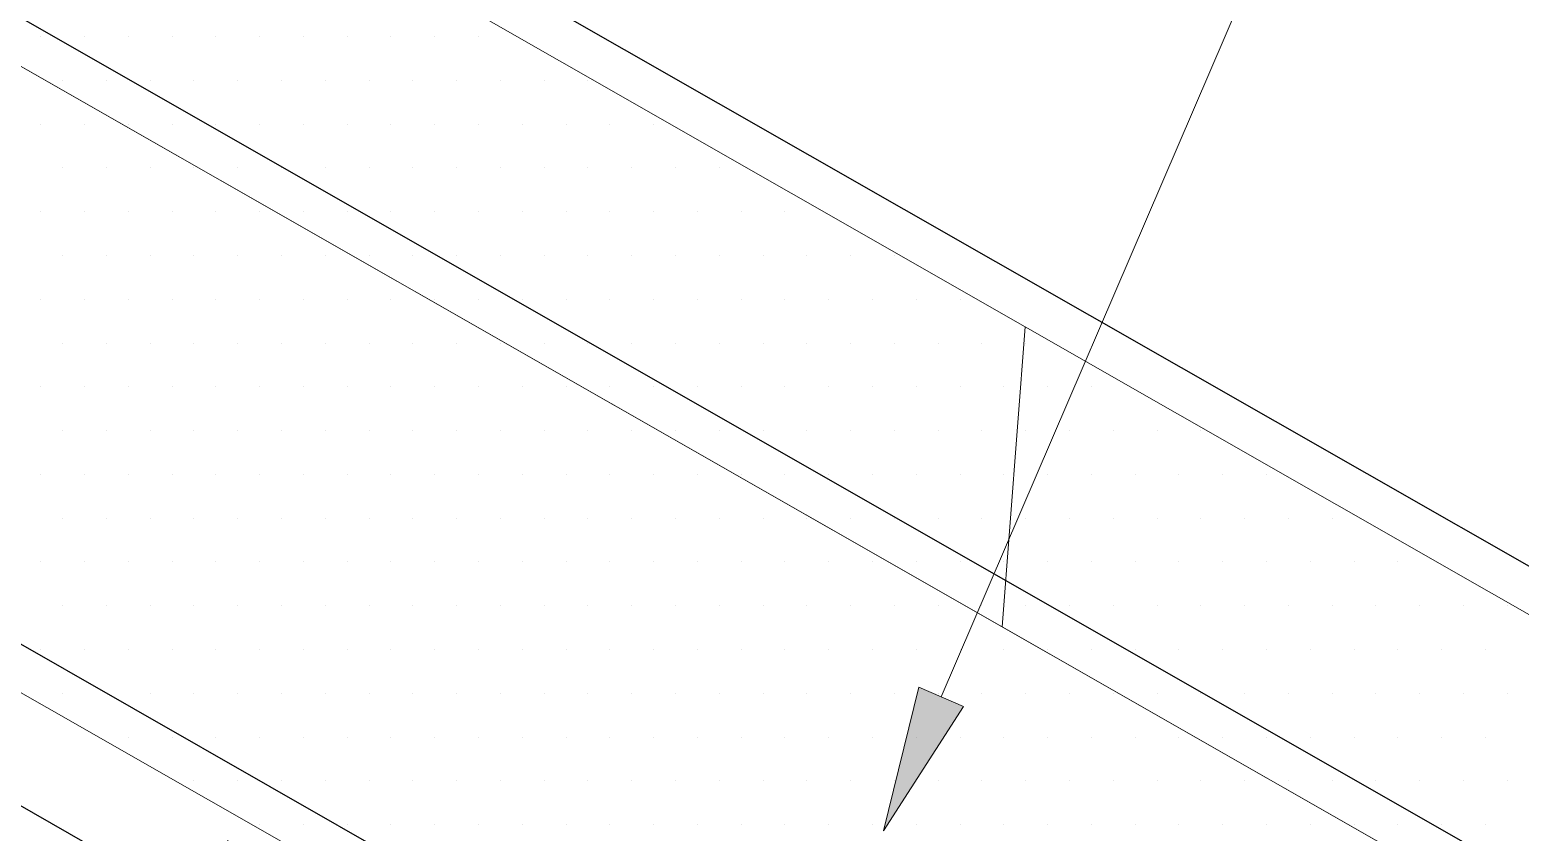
# Model space of a CAD drawing. Header units: inches. Extents: x -24 to 76, y -57 to 19.
# Drawn here: x -6.134 to -5.496, y 13.151 to 13.495 of the extents above; entities that cross this region are included whole.
import ezdxf

# ---------------------------------------------------------------- set-up
doc = ezdxf.new("R2010")
doc.units = ezdxf.units.IN
doc.header["$MEASUREMENT"] = 0
doc.linetypes.add('AI-Linetype-20', pattern=[0.375, 0.25, -0.125])
for name, color, linetype, lineweight in [('.ATI-HATCH', 7, 'Continuous', 0), ('G-ANNO-TTLB', 7, 'Continuous', 0), ('TYVEK', 7, 'Continuous', 0)]:
    doc.layers.add(name, color=color, linetype=linetype, lineweight=lineweight)

# ---------------------------------------------------------------- blocks, each defined once
blk = doc.blocks.new('Block_498')
at = {"layer": '.ATI-HATCH'}
for points, knots in [([(-6.60696, 13.88114), (-6.60696, 13.88114), (-6.7236, 13.81365), (-6.7236, 13.81365), (-6.7236, 13.81365), (-5.71777, 13.2393), (-5.71777, 13.2393), (-5.71777, 13.2393), (-5.70779, 13.36769), (-5.70779, 13.36769), (-5.70779, 13.36769), (-6.60696, 13.88114), (-6.60696, 13.88114)], [0, 0, 0, 0, 1, 1, 1, 2, 2, 2, 3, 3, 3, 4, 4, 4, 4]), ([(-6.7236, 13.81365), (-6.7236, 13.81365), (-6.84025, 13.74617), (-6.84025, 13.74617), (-6.84025, 13.74617), (-6.95689, 13.67868), (-6.95689, 13.67868), (-6.95689, 13.67868), (-5.09029, 12.61281), (-5.09029, 12.61281), (-5.09029, 12.61281), (-4.857, 12.74778), (-4.857, 12.74778), (-4.857, 12.74778), (-6.7236, 13.81365), (-6.7236, 13.81365)], [0, 0, 0, 0, 1, 1, 1, 2, 2, 2, 3, 3, 3, 4, 4, 4, 5, 5, 5, 5]), ([(-5.70779, 13.36769), (-5.70779, 13.36769), (-5.71777, 13.2393), (-5.71777, 13.2393), (-5.71777, 13.2393), (-5.11765, 12.89662), (-5.11765, 12.89662), (-5.11765, 12.89662), (-5.10766, 13.02501), (-5.10766, 13.02501), (-5.10766, 13.02501), (-5.70779, 13.36769), (-5.70779, 13.36769)], [0, 0, 0, 0, 1, 1, 1, 2, 2, 2, 3, 3, 3, 4, 4, 4, 4])]:
    blk.add_open_spline(points, degree=3, knots=knots, dxfattribs=at)
at = {"layer": '.ATI-HATCH', "color": 243, "lineweight": 0, "true_color": 0xcc667f}
for points in [[(-6.12948, 13.492), (-6.12948, 13.492), (-6.12948, 13.492), (-6.12948, 13.492)], [(-6.11073, 13.492), (-6.11073, 13.492), (-6.11073, 13.492), (-6.11073, 13.492)], [(-6.09198, 13.492), (-6.09198, 13.492), (-6.09198, 13.492), (-6.09198, 13.492)], [(-6.07323, 13.492), (-6.07323, 13.492), (-6.07323, 13.492), (-6.07323, 13.492)], [(-6.05448, 13.492), (-6.05448, 13.492), (-6.05448, 13.492), (-6.05448, 13.492)], [(-6.03573, 13.492), (-6.03573, 13.492), (-6.03573, 13.492), (-6.03573, 13.492)], [(-6.01698, 13.492), (-6.01698, 13.492), (-6.01698, 13.492), (-6.01698, 13.492)], [(-5.99823, 13.492), (-5.99823, 13.492), (-5.99823, 13.492), (-5.99823, 13.492)], [(-5.97948, 13.492), (-5.97948, 13.492), (-5.97948, 13.492), (-5.97948, 13.492)], [(-5.96073, 13.492), (-5.96073, 13.492), (-5.96073, 13.492), (-5.96073, 13.492)], [(-5.94198, 13.492), (-5.94198, 13.492), (-5.94198, 13.492), (-5.94198, 13.492)], [(-6.1201, 13.47325), (-6.1201, 13.47325), (-6.1201, 13.47325), (-6.1201, 13.47325)], [(-6.10135, 13.47325), (-6.10135, 13.47325), (-6.10135, 13.47325), (-6.10135, 13.47325)], [(-6.0826, 13.47325), (-6.0826, 13.47325), (-6.0826, 13.47325), (-6.0826, 13.47325)], [(-6.06385, 13.47325), (-6.06385, 13.47325), (-6.06385, 13.47325), (-6.06385, 13.47325)], [(-6.0451, 13.47325), (-6.0451, 13.47325), (-6.0451, 13.47325), (-6.0451, 13.47325)], [(-6.02635, 13.47325), (-6.02635, 13.47325), (-6.02635, 13.47325), (-6.02635, 13.47325)], [(-6.0076, 13.47325), (-6.0076, 13.47325), (-6.0076, 13.47325), (-6.0076, 13.47325)], [(-5.98885, 13.47325), (-5.98885, 13.47325), (-5.98885, 13.47325), (-5.98885, 13.47325)], [(-5.9701, 13.47325), (-5.9701, 13.47325), (-5.9701, 13.47325), (-5.9701, 13.47325)], [(-5.95135, 13.47325), (-5.95135, 13.47325), (-5.95135, 13.47325), (-5.95135, 13.47325)], [(-5.9326, 13.47325), (-5.9326, 13.47325), (-5.9326, 13.47325), (-5.9326, 13.47325)], [(-5.91385, 13.47325), (-5.91385, 13.47325), (-5.91385, 13.47325), (-5.91385, 13.47325)], [(-5.8951, 13.47325), (-5.8951, 13.47325), (-5.8951, 13.47325), (-5.8951, 13.47325)], [(-6.12948, 13.4545), (-6.12948, 13.4545), (-6.12948, 13.4545), (-6.12948, 13.4545)], [(-6.11073, 13.4545), (-6.11073, 13.4545), (-6.11073, 13.4545), (-6.11073, 13.4545)], [(-6.09198, 13.4545), (-6.09198, 13.4545), (-6.09198, 13.4545), (-6.09198, 13.4545)], [(-6.07323, 13.4545), (-6.07323, 13.4545), (-6.07323, 13.4545), (-6.07323, 13.4545)], [(-6.05448, 13.4545), (-6.05448, 13.4545), (-6.05448, 13.4545), (-6.05448, 13.4545)], [(-6.03573, 13.4545), (-6.03573, 13.4545), (-6.03573, 13.4545), (-6.03573, 13.4545)], [(-6.01698, 13.4545), (-6.01698, 13.4545), (-6.01698, 13.4545), (-6.01698, 13.4545)], [(-5.99823, 13.4545), (-5.99823, 13.4545), (-5.99823, 13.4545), (-5.99823, 13.4545)], [(-5.97948, 13.4545), (-5.97948, 13.4545), (-5.97948, 13.4545), (-5.97948, 13.4545)], [(-5.96073, 13.4545), (-5.96073, 13.4545), (-5.96073, 13.4545), (-5.96073, 13.4545)], [(-5.94198, 13.4545), (-5.94198, 13.4545), (-5.94198, 13.4545), (-5.94198, 13.4545)], [(-5.92323, 13.4545), (-5.92323, 13.4545), (-5.92323, 13.4545), (-5.92323, 13.4545)], [(-5.90448, 13.4545), (-5.90448, 13.4545), (-5.90448, 13.4545), (-5.90448, 13.4545)], [(-5.88573, 13.4545), (-5.88573, 13.4545), (-5.88573, 13.4545), (-5.88573, 13.4545)], [(-5.86698, 13.4545), (-5.86698, 13.4545), (-5.86698, 13.4545), (-5.86698, 13.4545)], [(-6.1201, 13.43575), (-6.1201, 13.43575), (-6.1201, 13.43575), (-6.1201, 13.43575)], [(-6.10135, 13.43575), (-6.10135, 13.43575), (-6.10135, 13.43575), (-6.10135, 13.43575)], [(-6.0826, 13.43575), (-6.0826, 13.43575), (-6.0826, 13.43575), (-6.0826, 13.43575)], [(-6.06385, 13.43575), (-6.06385, 13.43575), (-6.06385, 13.43575), (-6.06385, 13.43575)], [(-6.0451, 13.43575), (-6.0451, 13.43575), (-6.0451, 13.43575), (-6.0451, 13.43575)], [(-6.02635, 13.43575), (-6.02635, 13.43575), (-6.02635, 13.43575), (-6.02635, 13.43575)], [(-6.0076, 13.43575), (-6.0076, 13.43575), (-6.0076, 13.43575), (-6.0076, 13.43575)], [(-5.98885, 13.43575), (-5.98885, 13.43575), (-5.98885, 13.43575), (-5.98885, 13.43575)], [(-5.9701, 13.43575), (-5.9701, 13.43575), (-5.9701, 13.43575), (-5.9701, 13.43575)], [(-5.95135, 13.43575), (-5.95135, 13.43575), (-5.95135, 13.43575), (-5.95135, 13.43575)], [(-5.9326, 13.43575), (-5.9326, 13.43575), (-5.9326, 13.43575), (-5.9326, 13.43575)], [(-5.91385, 13.43575), (-5.91385, 13.43575), (-5.91385, 13.43575), (-5.91385, 13.43575)], [(-5.8951, 13.43575), (-5.8951, 13.43575), (-5.8951, 13.43575), (-5.8951, 13.43575)], [(-5.87635, 13.43575), (-5.87635, 13.43575), (-5.87635, 13.43575), (-5.87635, 13.43575)], [(-5.8576, 13.43575), (-5.8576, 13.43575), (-5.8576, 13.43575), (-5.8576, 13.43575)], [(-5.83885, 13.43575), (-5.83885, 13.43575), (-5.83885, 13.43575), (-5.83885, 13.43575)], [(-6.12948, 13.417), (-6.12948, 13.417), (-6.12948, 13.417), (-6.12948, 13.417)], [(-6.11073, 13.417), (-6.11073, 13.417), (-6.11073, 13.417), (-6.11073, 13.417)], [(-6.09198, 13.417), (-6.09198, 13.417), (-6.09198, 13.417), (-6.09198, 13.417)], [(-6.07323, 13.417), (-6.07323, 13.417), (-6.07323, 13.417), (-6.07323, 13.417)], [(-6.05448, 13.417), (-6.05448, 13.417), (-6.05448, 13.417), (-6.05448, 13.417)], [(-6.03573, 13.417), (-6.03573, 13.417), (-6.03573, 13.417), (-6.03573, 13.417)], [(-6.01698, 13.417), (-6.01698, 13.417), (-6.01698, 13.417), (-6.01698, 13.417)], [(-5.99823, 13.417), (-5.99823, 13.417), (-5.99823, 13.417), (-5.99823, 13.417)], [(-5.97948, 13.417), (-5.97948, 13.417), (-5.97948, 13.417), (-5.97948, 13.417)], [(-5.96073, 13.417), (-5.96073, 13.417), (-5.96073, 13.417), (-5.96073, 13.417)], [(-5.94198, 13.417), (-5.94198, 13.417), (-5.94198, 13.417), (-5.94198, 13.417)], [(-5.92323, 13.417), (-5.92323, 13.417), (-5.92323, 13.417), (-5.92323, 13.417)], [(-5.90448, 13.417), (-5.90448, 13.417), (-5.90448, 13.417), (-5.90448, 13.417)], [(-5.88573, 13.417), (-5.88573, 13.417), (-5.88573, 13.417), (-5.88573, 13.417)], [(-5.86698, 13.417), (-5.86698, 13.417), (-5.86698, 13.417), (-5.86698, 13.417)], [(-5.84823, 13.417), (-5.84823, 13.417), (-5.84823, 13.417), (-5.84823, 13.417)], [(-5.82948, 13.417), (-5.82948, 13.417), (-5.82948, 13.417), (-5.82948, 13.417)], [(-5.81073, 13.417), (-5.81073, 13.417), (-5.81073, 13.417), (-5.81073, 13.417)], [(-6.1201, 13.39825), (-6.1201, 13.39825), (-6.1201, 13.39825), (-6.1201, 13.39825)], [(-6.10135, 13.39825), (-6.10135, 13.39825), (-6.10135, 13.39825), (-6.10135, 13.39825)], [(-6.0826, 13.39825), (-6.0826, 13.39825), (-6.0826, 13.39825), (-6.0826, 13.39825)], [(-6.06385, 13.39825), (-6.06385, 13.39825), (-6.06385, 13.39825), (-6.06385, 13.39825)], [(-6.0451, 13.39825), (-6.0451, 13.39825), (-6.0451, 13.39825), (-6.0451, 13.39825)], [(-6.02635, 13.39825), (-6.02635, 13.39825), (-6.02635, 13.39825), (-6.02635, 13.39825)], [(-6.0076, 13.39825), (-6.0076, 13.39825), (-6.0076, 13.39825), (-6.0076, 13.39825)], [(-5.98885, 13.39825), (-5.98885, 13.39825), (-5.98885, 13.39825), (-5.98885, 13.39825)], [(-5.9701, 13.39825), (-5.9701, 13.39825), (-5.9701, 13.39825), (-5.9701, 13.39825)], [(-5.95135, 13.39825), (-5.95135, 13.39825), (-5.95135, 13.39825), (-5.95135, 13.39825)], [(-5.9326, 13.39825), (-5.9326, 13.39825), (-5.9326, 13.39825), (-5.9326, 13.39825)], [(-5.91385, 13.39825), (-5.91385, 13.39825), (-5.91385, 13.39825), (-5.91385, 13.39825)], [(-5.8951, 13.39825), (-5.8951, 13.39825), (-5.8951, 13.39825), (-5.8951, 13.39825)], [(-5.87635, 13.39825), (-5.87635, 13.39825), (-5.87635, 13.39825), (-5.87635, 13.39825)], [(-5.8576, 13.39825), (-5.8576, 13.39825), (-5.8576, 13.39825), (-5.8576, 13.39825)], [(-5.83885, 13.39825), (-5.83885, 13.39825), (-5.83885, 13.39825), (-5.83885, 13.39825)], [(-5.8201, 13.39825), (-5.8201, 13.39825), (-5.8201, 13.39825), (-5.8201, 13.39825)], [(-5.80135, 13.39825), (-5.80135, 13.39825), (-5.80135, 13.39825), (-5.80135, 13.39825)], [(-5.7826, 13.39825), (-5.7826, 13.39825), (-5.7826, 13.39825), (-5.7826, 13.39825)], [(-5.76385, 13.39825), (-5.76385, 13.39825), (-5.76385, 13.39825), (-5.76385, 13.39825)], [(-6.12948, 13.3795), (-6.12948, 13.3795), (-6.12948, 13.3795), (-6.12948, 13.3795)], [(-6.11073, 13.3795), (-6.11073, 13.3795), (-6.11073, 13.3795), (-6.11073, 13.3795)], [(-6.09198, 13.3795), (-6.09198, 13.3795), (-6.09198, 13.3795), (-6.09198, 13.3795)], [(-6.07323, 13.3795), (-6.07323, 13.3795), (-6.07323, 13.3795), (-6.07323, 13.3795)], [(-6.05448, 13.3795), (-6.05448, 13.3795), (-6.05448, 13.3795), (-6.05448, 13.3795)], [(-6.03573, 13.3795), (-6.03573, 13.3795), (-6.03573, 13.3795), (-6.03573, 13.3795)], [(-6.01698, 13.3795), (-6.01698, 13.3795), (-6.01698, 13.3795), (-6.01698, 13.3795)], [(-5.99823, 13.3795), (-5.99823, 13.3795), (-5.99823, 13.3795), (-5.99823, 13.3795)], [(-5.97948, 13.3795), (-5.97948, 13.3795), (-5.97948, 13.3795), (-5.97948, 13.3795)], [(-5.96073, 13.3795), (-5.96073, 13.3795), (-5.96073, 13.3795), (-5.96073, 13.3795)], [(-5.94198, 13.3795), (-5.94198, 13.3795), (-5.94198, 13.3795), (-5.94198, 13.3795)], [(-5.92323, 13.3795), (-5.92323, 13.3795), (-5.92323, 13.3795), (-5.92323, 13.3795)], [(-5.90448, 13.3795), (-5.90448, 13.3795), (-5.90448, 13.3795), (-5.90448, 13.3795)], [(-5.88573, 13.3795), (-5.88573, 13.3795), (-5.88573, 13.3795), (-5.88573, 13.3795)], [(-5.86698, 13.3795), (-5.86698, 13.3795), (-5.86698, 13.3795), (-5.86698, 13.3795)], [(-5.84823, 13.3795), (-5.84823, 13.3795), (-5.84823, 13.3795), (-5.84823, 13.3795)], [(-5.82948, 13.3795), (-5.82948, 13.3795), (-5.82948, 13.3795), (-5.82948, 13.3795)], [(-5.81073, 13.3795), (-5.81073, 13.3795), (-5.81073, 13.3795), (-5.81073, 13.3795)], [(-5.79198, 13.3795), (-5.79198, 13.3795), (-5.79198, 13.3795), (-5.79198, 13.3795)], [(-5.77323, 13.3795), (-5.77323, 13.3795), (-5.77323, 13.3795), (-5.77323, 13.3795)], [(-5.75448, 13.3795), (-5.75448, 13.3795), (-5.75448, 13.3795), (-5.75448, 13.3795)], [(-5.73573, 13.3795), (-5.73573, 13.3795), (-5.73573, 13.3795), (-5.73573, 13.3795)], [(-6.1201, 13.36075), (-6.1201, 13.36075), (-6.1201, 13.36075), (-6.1201, 13.36075)], [(-6.10135, 13.36075), (-6.10135, 13.36075), (-6.10135, 13.36075), (-6.10135, 13.36075)], [(-6.0826, 13.36075), (-6.0826, 13.36075), (-6.0826, 13.36075), (-6.0826, 13.36075)], [(-6.06385, 13.36075), (-6.06385, 13.36075), (-6.06385, 13.36075), (-6.06385, 13.36075)], [(-6.0451, 13.36075), (-6.0451, 13.36075), (-6.0451, 13.36075), (-6.0451, 13.36075)], [(-6.02635, 13.36075), (-6.02635, 13.36075), (-6.02635, 13.36075), (-6.02635, 13.36075)], [(-6.0076, 13.36075), (-6.0076, 13.36075), (-6.0076, 13.36075), (-6.0076, 13.36075)], [(-5.98885, 13.36075), (-5.98885, 13.36075), (-5.98885, 13.36075), (-5.98885, 13.36075)], [(-5.9701, 13.36075), (-5.9701, 13.36075), (-5.9701, 13.36075), (-5.9701, 13.36075)], [(-5.95135, 13.36075), (-5.95135, 13.36075), (-5.95135, 13.36075), (-5.95135, 13.36075)], [(-5.9326, 13.36075), (-5.9326, 13.36075), (-5.9326, 13.36075), (-5.9326, 13.36075)], [(-5.91385, 13.36075), (-5.91385, 13.36075), (-5.91385, 13.36075), (-5.91385, 13.36075)], [(-5.8951, 13.36075), (-5.8951, 13.36075), (-5.8951, 13.36075), (-5.8951, 13.36075)], [(-5.87635, 13.36075), (-5.87635, 13.36075), (-5.87635, 13.36075), (-5.87635, 13.36075)], [(-5.8576, 13.36075), (-5.8576, 13.36075), (-5.8576, 13.36075), (-5.8576, 13.36075)], [(-5.83885, 13.36075), (-5.83885, 13.36075), (-5.83885, 13.36075), (-5.83885, 13.36075)], [(-5.8201, 13.36075), (-5.8201, 13.36075), (-5.8201, 13.36075), (-5.8201, 13.36075)], [(-5.80135, 13.36075), (-5.80135, 13.36075), (-5.80135, 13.36075), (-5.80135, 13.36075)], [(-5.7826, 13.36075), (-5.7826, 13.36075), (-5.7826, 13.36075), (-5.7826, 13.36075)], [(-5.76385, 13.36075), (-5.76385, 13.36075), (-5.76385, 13.36075), (-5.76385, 13.36075)], [(-5.7451, 13.36075), (-5.7451, 13.36075), (-5.7451, 13.36075), (-5.7451, 13.36075)], [(-5.72635, 13.36075), (-5.72635, 13.36075), (-5.72635, 13.36075), (-5.72635, 13.36075)], [(-5.7076, 13.36075), (-5.7076, 13.36075), (-5.7076, 13.36075), (-5.7076, 13.36075)], [(-6.12948, 13.342), (-6.12948, 13.342), (-6.12948, 13.342), (-6.12948, 13.342)], [(-6.11073, 13.342), (-6.11073, 13.342), (-6.11073, 13.342), (-6.11073, 13.342)], [(-6.09198, 13.342), (-6.09198, 13.342), (-6.09198, 13.342), (-6.09198, 13.342)], [(-6.07323, 13.342), (-6.07323, 13.342), (-6.07323, 13.342), (-6.07323, 13.342)], [(-6.05448, 13.342), (-6.05448, 13.342), (-6.05448, 13.342), (-6.05448, 13.342)], [(-6.03573, 13.342), (-6.03573, 13.342), (-6.03573, 13.342), (-6.03573, 13.342)], [(-6.01698, 13.342), (-6.01698, 13.342), (-6.01698, 13.342), (-6.01698, 13.342)], [(-5.99823, 13.342), (-5.99823, 13.342), (-5.99823, 13.342), (-5.99823, 13.342)], [(-5.97948, 13.342), (-5.97948, 13.342), (-5.97948, 13.342), (-5.97948, 13.342)], [(-5.96073, 13.342), (-5.96073, 13.342), (-5.96073, 13.342), (-5.96073, 13.342)], [(-5.94198, 13.342), (-5.94198, 13.342), (-5.94198, 13.342), (-5.94198, 13.342)], [(-5.92323, 13.342), (-5.92323, 13.342), (-5.92323, 13.342), (-5.92323, 13.342)], [(-5.90448, 13.342), (-5.90448, 13.342), (-5.90448, 13.342), (-5.90448, 13.342)], [(-5.88573, 13.342), (-5.88573, 13.342), (-5.88573, 13.342), (-5.88573, 13.342)], [(-5.86698, 13.342), (-5.86698, 13.342), (-5.86698, 13.342), (-5.86698, 13.342)], [(-5.84823, 13.342), (-5.84823, 13.342), (-5.84823, 13.342), (-5.84823, 13.342)], [(-5.82948, 13.342), (-5.82948, 13.342), (-5.82948, 13.342), (-5.82948, 13.342)], [(-5.81073, 13.342), (-5.81073, 13.342), (-5.81073, 13.342), (-5.81073, 13.342)], [(-5.79198, 13.342), (-5.79198, 13.342), (-5.79198, 13.342), (-5.79198, 13.342)], [(-5.77323, 13.342), (-5.77323, 13.342), (-5.77323, 13.342), (-5.77323, 13.342)], [(-5.75448, 13.342), (-5.75448, 13.342), (-5.75448, 13.342), (-5.75448, 13.342)], [(-5.73573, 13.342), (-5.73573, 13.342), (-5.73573, 13.342), (-5.73573, 13.342)], [(-5.71698, 13.342), (-5.71698, 13.342), (-5.71698, 13.342), (-5.71698, 13.342)], [(-5.69823, 13.342), (-5.69823, 13.342), (-5.69823, 13.342), (-5.69823, 13.342)], [(-5.67948, 13.342), (-5.67948, 13.342), (-5.67948, 13.342), (-5.67948, 13.342)], [(-6.1201, 13.32325), (-6.1201, 13.32325), (-6.1201, 13.32325), (-6.1201, 13.32325)], [(-6.10135, 13.32325), (-6.10135, 13.32325), (-6.10135, 13.32325), (-6.10135, 13.32325)], [(-6.0826, 13.32325), (-6.0826, 13.32325), (-6.0826, 13.32325), (-6.0826, 13.32325)], [(-6.06385, 13.32325), (-6.06385, 13.32325), (-6.06385, 13.32325), (-6.06385, 13.32325)], [(-6.0451, 13.32325), (-6.0451, 13.32325), (-6.0451, 13.32325), (-6.0451, 13.32325)], [(-6.02635, 13.32325), (-6.02635, 13.32325), (-6.02635, 13.32325), (-6.02635, 13.32325)], [(-6.0076, 13.32325), (-6.0076, 13.32325), (-6.0076, 13.32325), (-6.0076, 13.32325)], [(-5.98885, 13.32325), (-5.98885, 13.32325), (-5.98885, 13.32325), (-5.98885, 13.32325)], [(-5.9701, 13.32325), (-5.9701, 13.32325), (-5.9701, 13.32325), (-5.9701, 13.32325)], [(-5.95135, 13.32325), (-5.95135, 13.32325), (-5.95135, 13.32325), (-5.95135, 13.32325)], [(-5.9326, 13.32325), (-5.9326, 13.32325), (-5.9326, 13.32325), (-5.9326, 13.32325)], [(-5.91385, 13.32325), (-5.91385, 13.32325), (-5.91385, 13.32325), (-5.91385, 13.32325)], [(-5.8951, 13.32325), (-5.8951, 13.32325), (-5.8951, 13.32325), (-5.8951, 13.32325)], [(-5.87635, 13.32325), (-5.87635, 13.32325), (-5.87635, 13.32325), (-5.87635, 13.32325)], [(-5.8576, 13.32325), (-5.8576, 13.32325), (-5.8576, 13.32325), (-5.8576, 13.32325)], [(-5.83885, 13.32325), (-5.83885, 13.32325), (-5.83885, 13.32325), (-5.83885, 13.32325)], [(-5.8201, 13.32325), (-5.8201, 13.32325), (-5.8201, 13.32325), (-5.8201, 13.32325)], [(-5.80135, 13.32325), (-5.80135, 13.32325), (-5.80135, 13.32325), (-5.80135, 13.32325)], [(-5.7826, 13.32325), (-5.7826, 13.32325), (-5.7826, 13.32325), (-5.7826, 13.32325)], [(-5.76385, 13.32325), (-5.76385, 13.32325), (-5.76385, 13.32325), (-5.76385, 13.32325)], [(-5.7451, 13.32325), (-5.7451, 13.32325), (-5.7451, 13.32325), (-5.7451, 13.32325)], [(-5.72635, 13.32325), (-5.72635, 13.32325), (-5.72635, 13.32325), (-5.72635, 13.32325)], [(-5.7076, 13.32325), (-5.7076, 13.32325), (-5.7076, 13.32325), (-5.7076, 13.32325)], [(-5.68885, 13.32325), (-5.68885, 13.32325), (-5.68885, 13.32325), (-5.68885, 13.32325)], [(-5.6701, 13.32325), (-5.6701, 13.32325), (-5.6701, 13.32325), (-5.6701, 13.32325)], [(-5.65135, 13.32325), (-5.65135, 13.32325), (-5.65135, 13.32325), (-5.65135, 13.32325)], [(-5.6326, 13.32325), (-5.6326, 13.32325), (-5.6326, 13.32325), (-5.6326, 13.32325)], [(-6.12948, 13.3045), (-6.12948, 13.3045), (-6.12948, 13.3045), (-6.12948, 13.3045)], [(-6.11073, 13.3045), (-6.11073, 13.3045), (-6.11073, 13.3045), (-6.11073, 13.3045)], [(-6.09198, 13.3045), (-6.09198, 13.3045), (-6.09198, 13.3045), (-6.09198, 13.3045)], [(-6.07323, 13.3045), (-6.07323, 13.3045), (-6.07323, 13.3045), (-6.07323, 13.3045)], [(-6.05448, 13.3045), (-6.05448, 13.3045), (-6.05448, 13.3045), (-6.05448, 13.3045)], [(-6.03573, 13.3045), (-6.03573, 13.3045), (-6.03573, 13.3045), (-6.03573, 13.3045)], [(-6.01698, 13.3045), (-6.01698, 13.3045), (-6.01698, 13.3045), (-6.01698, 13.3045)], [(-5.99823, 13.3045), (-5.99823, 13.3045), (-5.99823, 13.3045), (-5.99823, 13.3045)], [(-5.97948, 13.3045), (-5.97948, 13.3045), (-5.97948, 13.3045), (-5.97948, 13.3045)], [(-5.96073, 13.3045), (-5.96073, 13.3045), (-5.96073, 13.3045), (-5.96073, 13.3045)], [(-5.94198, 13.3045), (-5.94198, 13.3045), (-5.94198, 13.3045), (-5.94198, 13.3045)], [(-5.92323, 13.3045), (-5.92323, 13.3045), (-5.92323, 13.3045), (-5.92323, 13.3045)], [(-5.90448, 13.3045), (-5.90448, 13.3045), (-5.90448, 13.3045), (-5.90448, 13.3045)], [(-5.88573, 13.3045), (-5.88573, 13.3045), (-5.88573, 13.3045), (-5.88573, 13.3045)], [(-5.86698, 13.3045), (-5.86698, 13.3045), (-5.86698, 13.3045), (-5.86698, 13.3045)], [(-5.84823, 13.3045), (-5.84823, 13.3045), (-5.84823, 13.3045), (-5.84823, 13.3045)], [(-5.82948, 13.3045), (-5.82948, 13.3045), (-5.82948, 13.3045), (-5.82948, 13.3045)], [(-5.81073, 13.3045), (-5.81073, 13.3045), (-5.81073, 13.3045), (-5.81073, 13.3045)], [(-5.79198, 13.3045), (-5.79198, 13.3045), (-5.79198, 13.3045), (-5.79198, 13.3045)], [(-5.77323, 13.3045), (-5.77323, 13.3045), (-5.77323, 13.3045), (-5.77323, 13.3045)], [(-5.75448, 13.3045), (-5.75448, 13.3045), (-5.75448, 13.3045), (-5.75448, 13.3045)], [(-5.73573, 13.3045), (-5.73573, 13.3045), (-5.73573, 13.3045), (-5.73573, 13.3045)], [(-5.71698, 13.3045), (-5.71698, 13.3045), (-5.71698, 13.3045), (-5.71698, 13.3045)], [(-5.69823, 13.3045), (-5.69823, 13.3045), (-5.69823, 13.3045), (-5.69823, 13.3045)], [(-5.67948, 13.3045), (-5.67948, 13.3045), (-5.67948, 13.3045), (-5.67948, 13.3045)], [(-5.66073, 13.3045), (-5.66073, 13.3045), (-5.66073, 13.3045), (-5.66073, 13.3045)], [(-5.64198, 13.3045), (-5.64198, 13.3045), (-5.64198, 13.3045), (-5.64198, 13.3045)], [(-5.62323, 13.3045), (-5.62323, 13.3045), (-5.62323, 13.3045), (-5.62323, 13.3045)], [(-5.60448, 13.3045), (-5.60448, 13.3045), (-5.60448, 13.3045), (-5.60448, 13.3045)], [(-6.1201, 13.28575), (-6.1201, 13.28575), (-6.1201, 13.28575), (-6.1201, 13.28575)], [(-6.10135, 13.28575), (-6.10135, 13.28575), (-6.10135, 13.28575), (-6.10135, 13.28575)], [(-6.0826, 13.28575), (-6.0826, 13.28575), (-6.0826, 13.28575), (-6.0826, 13.28575)], [(-6.06385, 13.28575), (-6.06385, 13.28575), (-6.06385, 13.28575), (-6.06385, 13.28575)], [(-6.0451, 13.28575), (-6.0451, 13.28575), (-6.0451, 13.28575), (-6.0451, 13.28575)], [(-6.02635, 13.28575), (-6.02635, 13.28575), (-6.02635, 13.28575), (-6.02635, 13.28575)], [(-6.0076, 13.28575), (-6.0076, 13.28575), (-6.0076, 13.28575), (-6.0076, 13.28575)], [(-5.98885, 13.28575), (-5.98885, 13.28575), (-5.98885, 13.28575), (-5.98885, 13.28575)], [(-5.9701, 13.28575), (-5.9701, 13.28575), (-5.9701, 13.28575), (-5.9701, 13.28575)], [(-5.95135, 13.28575), (-5.95135, 13.28575), (-5.95135, 13.28575), (-5.95135, 13.28575)], [(-5.9326, 13.28575), (-5.9326, 13.28575), (-5.9326, 13.28575), (-5.9326, 13.28575)], [(-5.91385, 13.28575), (-5.91385, 13.28575), (-5.91385, 13.28575), (-5.91385, 13.28575)], [(-5.8951, 13.28575), (-5.8951, 13.28575), (-5.8951, 13.28575), (-5.8951, 13.28575)], [(-5.87635, 13.28575), (-5.87635, 13.28575), (-5.87635, 13.28575), (-5.87635, 13.28575)], [(-5.8576, 13.28575), (-5.8576, 13.28575), (-5.8576, 13.28575), (-5.8576, 13.28575)], [(-5.83885, 13.28575), (-5.83885, 13.28575), (-5.83885, 13.28575), (-5.83885, 13.28575)], [(-5.8201, 13.28575), (-5.8201, 13.28575), (-5.8201, 13.28575), (-5.8201, 13.28575)], [(-5.80135, 13.28575), (-5.80135, 13.28575), (-5.80135, 13.28575), (-5.80135, 13.28575)], [(-5.7826, 13.28575), (-5.7826, 13.28575), (-5.7826, 13.28575), (-5.7826, 13.28575)], [(-5.76385, 13.28575), (-5.76385, 13.28575), (-5.76385, 13.28575), (-5.76385, 13.28575)], [(-5.7451, 13.28575), (-5.7451, 13.28575), (-5.7451, 13.28575), (-5.7451, 13.28575)], [(-5.72635, 13.28575), (-5.72635, 13.28575), (-5.72635, 13.28575), (-5.72635, 13.28575)], [(-5.7076, 13.28575), (-5.7076, 13.28575), (-5.7076, 13.28575), (-5.7076, 13.28575)], [(-5.68885, 13.28575), (-5.68885, 13.28575), (-5.68885, 13.28575), (-5.68885, 13.28575)], [(-5.6701, 13.28575), (-5.6701, 13.28575), (-5.6701, 13.28575), (-5.6701, 13.28575)], [(-5.65135, 13.28575), (-5.65135, 13.28575), (-5.65135, 13.28575), (-5.65135, 13.28575)], [(-5.6326, 13.28575), (-5.6326, 13.28575), (-5.6326, 13.28575), (-5.6326, 13.28575)], [(-5.61385, 13.28575), (-5.61385, 13.28575), (-5.61385, 13.28575), (-5.61385, 13.28575)], [(-5.5951, 13.28575), (-5.5951, 13.28575), (-5.5951, 13.28575), (-5.5951, 13.28575)], [(-5.57635, 13.28575), (-5.57635, 13.28575), (-5.57635, 13.28575), (-5.57635, 13.28575)], [(-6.12948, 13.267), (-6.12948, 13.267), (-6.12948, 13.267), (-6.12948, 13.267)], [(-6.11073, 13.267), (-6.11073, 13.267), (-6.11073, 13.267), (-6.11073, 13.267)], [(-6.09198, 13.267), (-6.09198, 13.267), (-6.09198, 13.267), (-6.09198, 13.267)], [(-6.07323, 13.267), (-6.07323, 13.267), (-6.07323, 13.267), (-6.07323, 13.267)], [(-6.05448, 13.267), (-6.05448, 13.267), (-6.05448, 13.267), (-6.05448, 13.267)], [(-6.03573, 13.267), (-6.03573, 13.267), (-6.03573, 13.267), (-6.03573, 13.267)], [(-6.01698, 13.267), (-6.01698, 13.267), (-6.01698, 13.267), (-6.01698, 13.267)], [(-5.99823, 13.267), (-5.99823, 13.267), (-5.99823, 13.267), (-5.99823, 13.267)], [(-5.97948, 13.267), (-5.97948, 13.267), (-5.97948, 13.267), (-5.97948, 13.267)], [(-5.96073, 13.267), (-5.96073, 13.267), (-5.96073, 13.267), (-5.96073, 13.267)], [(-5.94198, 13.267), (-5.94198, 13.267), (-5.94198, 13.267), (-5.94198, 13.267)], [(-5.92323, 13.267), (-5.92323, 13.267), (-5.92323, 13.267), (-5.92323, 13.267)], [(-5.90448, 13.267), (-5.90448, 13.267), (-5.90448, 13.267), (-5.90448, 13.267)], [(-5.88573, 13.267), (-5.88573, 13.267), (-5.88573, 13.267), (-5.88573, 13.267)], [(-5.86698, 13.267), (-5.86698, 13.267), (-5.86698, 13.267), (-5.86698, 13.267)], [(-5.84823, 13.267), (-5.84823, 13.267), (-5.84823, 13.267), (-5.84823, 13.267)], [(-5.82948, 13.267), (-5.82948, 13.267), (-5.82948, 13.267), (-5.82948, 13.267)], [(-5.81073, 13.267), (-5.81073, 13.267), (-5.81073, 13.267), (-5.81073, 13.267)], [(-5.79198, 13.267), (-5.79198, 13.267), (-5.79198, 13.267), (-5.79198, 13.267)], [(-5.77323, 13.267), (-5.77323, 13.267), (-5.77323, 13.267), (-5.77323, 13.267)], [(-5.75448, 13.267), (-5.75448, 13.267), (-5.75448, 13.267), (-5.75448, 13.267)], [(-5.73573, 13.267), (-5.73573, 13.267), (-5.73573, 13.267), (-5.73573, 13.267)], [(-5.71698, 13.267), (-5.71698, 13.267), (-5.71698, 13.267), (-5.71698, 13.267)], [(-5.69823, 13.267), (-5.69823, 13.267), (-5.69823, 13.267), (-5.69823, 13.267)], [(-5.67948, 13.267), (-5.67948, 13.267), (-5.67948, 13.267), (-5.67948, 13.267)], [(-5.66073, 13.267), (-5.66073, 13.267), (-5.66073, 13.267), (-5.66073, 13.267)], [(-5.64198, 13.267), (-5.64198, 13.267), (-5.64198, 13.267), (-5.64198, 13.267)], [(-5.62323, 13.267), (-5.62323, 13.267), (-5.62323, 13.267), (-5.62323, 13.267)], [(-5.60448, 13.267), (-5.60448, 13.267), (-5.60448, 13.267), (-5.60448, 13.267)], [(-5.58573, 13.267), (-5.58573, 13.267), (-5.58573, 13.267), (-5.58573, 13.267)], [(-5.56698, 13.267), (-5.56698, 13.267), (-5.56698, 13.267), (-5.56698, 13.267)], [(-5.54823, 13.267), (-5.54823, 13.267), (-5.54823, 13.267), (-5.54823, 13.267)], [(-6.1201, 13.24825), (-6.1201, 13.24825), (-6.1201, 13.24825), (-6.1201, 13.24825)], [(-6.10135, 13.24825), (-6.10135, 13.24825), (-6.10135, 13.24825), (-6.10135, 13.24825)], [(-6.0826, 13.24825), (-6.0826, 13.24825), (-6.0826, 13.24825), (-6.0826, 13.24825)], [(-6.06385, 13.24825), (-6.06385, 13.24825), (-6.06385, 13.24825), (-6.06385, 13.24825)], [(-6.0451, 13.24825), (-6.0451, 13.24825), (-6.0451, 13.24825), (-6.0451, 13.24825)], [(-6.02635, 13.24825), (-6.02635, 13.24825), (-6.02635, 13.24825), (-6.02635, 13.24825)], [(-6.0076, 13.24825), (-6.0076, 13.24825), (-6.0076, 13.24825), (-6.0076, 13.24825)], [(-5.98885, 13.24825), (-5.98885, 13.24825), (-5.98885, 13.24825), (-5.98885, 13.24825)], [(-5.9701, 13.24825), (-5.9701, 13.24825), (-5.9701, 13.24825), (-5.9701, 13.24825)], [(-5.95135, 13.24825), (-5.95135, 13.24825), (-5.95135, 13.24825), (-5.95135, 13.24825)], [(-5.9326, 13.24825), (-5.9326, 13.24825), (-5.9326, 13.24825), (-5.9326, 13.24825)], [(-5.91385, 13.24825), (-5.91385, 13.24825), (-5.91385, 13.24825), (-5.91385, 13.24825)], [(-5.8951, 13.24825), (-5.8951, 13.24825), (-5.8951, 13.24825), (-5.8951, 13.24825)], [(-5.87635, 13.24825), (-5.87635, 13.24825), (-5.87635, 13.24825), (-5.87635, 13.24825)], [(-5.8576, 13.24825), (-5.8576, 13.24825), (-5.8576, 13.24825), (-5.8576, 13.24825)], [(-5.83885, 13.24825), (-5.83885, 13.24825), (-5.83885, 13.24825), (-5.83885, 13.24825)], [(-5.8201, 13.24825), (-5.8201, 13.24825), (-5.8201, 13.24825), (-5.8201, 13.24825)], [(-5.80135, 13.24825), (-5.80135, 13.24825), (-5.80135, 13.24825), (-5.80135, 13.24825)], [(-5.7826, 13.24825), (-5.7826, 13.24825), (-5.7826, 13.24825), (-5.7826, 13.24825)], [(-5.76385, 13.24825), (-5.76385, 13.24825), (-5.76385, 13.24825), (-5.76385, 13.24825)], [(-5.7451, 13.24825), (-5.7451, 13.24825), (-5.7451, 13.24825), (-5.7451, 13.24825)], [(-5.72635, 13.24825), (-5.72635, 13.24825), (-5.72635, 13.24825), (-5.72635, 13.24825)], [(-5.7076, 13.24825), (-5.7076, 13.24825), (-5.7076, 13.24825), (-5.7076, 13.24825)], [(-5.68885, 13.24825), (-5.68885, 13.24825), (-5.68885, 13.24825), (-5.68885, 13.24825)], [(-5.6701, 13.24825), (-5.6701, 13.24825), (-5.6701, 13.24825), (-5.6701, 13.24825)], [(-5.65135, 13.24825), (-5.65135, 13.24825), (-5.65135, 13.24825), (-5.65135, 13.24825)], [(-5.6326, 13.24825), (-5.6326, 13.24825), (-5.6326, 13.24825), (-5.6326, 13.24825)], [(-5.61385, 13.24825), (-5.61385, 13.24825), (-5.61385, 13.24825), (-5.61385, 13.24825)], [(-5.5951, 13.24825), (-5.5951, 13.24825), (-5.5951, 13.24825), (-5.5951, 13.24825)], [(-5.57635, 13.24825), (-5.57635, 13.24825), (-5.57635, 13.24825), (-5.57635, 13.24825)], [(-5.5576, 13.24825), (-5.5576, 13.24825), (-5.5576, 13.24825), (-5.5576, 13.24825)], [(-5.53885, 13.24825), (-5.53885, 13.24825), (-5.53885, 13.24825), (-5.53885, 13.24825)], [(-5.5201, 13.24825), (-5.5201, 13.24825), (-5.5201, 13.24825), (-5.5201, 13.24825)], [(-5.50135, 13.24825), (-5.50135, 13.24825), (-5.50135, 13.24825), (-5.50135, 13.24825)], [(-6.12948, 13.2295), (-6.12948, 13.2295), (-6.12948, 13.2295), (-6.12948, 13.2295)], [(-6.11073, 13.2295), (-6.11073, 13.2295), (-6.11073, 13.2295), (-6.11073, 13.2295)], [(-6.09198, 13.2295), (-6.09198, 13.2295), (-6.09198, 13.2295), (-6.09198, 13.2295)], [(-6.07323, 13.2295), (-6.07323, 13.2295), (-6.07323, 13.2295), (-6.07323, 13.2295)], [(-6.05448, 13.2295), (-6.05448, 13.2295), (-6.05448, 13.2295), (-6.05448, 13.2295)], [(-6.03573, 13.2295), (-6.03573, 13.2295), (-6.03573, 13.2295), (-6.03573, 13.2295)], [(-6.01698, 13.2295), (-6.01698, 13.2295), (-6.01698, 13.2295), (-6.01698, 13.2295)], [(-5.99823, 13.2295), (-5.99823, 13.2295), (-5.99823, 13.2295), (-5.99823, 13.2295)], [(-5.97948, 13.2295), (-5.97948, 13.2295), (-5.97948, 13.2295), (-5.97948, 13.2295)], [(-5.96073, 13.2295), (-5.96073, 13.2295), (-5.96073, 13.2295), (-5.96073, 13.2295)], [(-5.94198, 13.2295), (-5.94198, 13.2295), (-5.94198, 13.2295), (-5.94198, 13.2295)], [(-5.92323, 13.2295), (-5.92323, 13.2295), (-5.92323, 13.2295), (-5.92323, 13.2295)], [(-5.90448, 13.2295), (-5.90448, 13.2295), (-5.90448, 13.2295), (-5.90448, 13.2295)], [(-5.88573, 13.2295), (-5.88573, 13.2295), (-5.88573, 13.2295), (-5.88573, 13.2295)], [(-5.86698, 13.2295), (-5.86698, 13.2295), (-5.86698, 13.2295), (-5.86698, 13.2295)], [(-5.84823, 13.2295), (-5.84823, 13.2295), (-5.84823, 13.2295), (-5.84823, 13.2295)], [(-5.82948, 13.2295), (-5.82948, 13.2295), (-5.82948, 13.2295), (-5.82948, 13.2295)], [(-5.81073, 13.2295), (-5.81073, 13.2295), (-5.81073, 13.2295), (-5.81073, 13.2295)], [(-5.79198, 13.2295), (-5.79198, 13.2295), (-5.79198, 13.2295), (-5.79198, 13.2295)], [(-5.77323, 13.2295), (-5.77323, 13.2295), (-5.77323, 13.2295), (-5.77323, 13.2295)], [(-5.75448, 13.2295), (-5.75448, 13.2295), (-5.75448, 13.2295), (-5.75448, 13.2295)], [(-5.73573, 13.2295), (-5.73573, 13.2295), (-5.73573, 13.2295), (-5.73573, 13.2295)], [(-5.71698, 13.2295), (-5.71698, 13.2295), (-5.71698, 13.2295), (-5.71698, 13.2295)], [(-5.69823, 13.2295), (-5.69823, 13.2295), (-5.69823, 13.2295), (-5.69823, 13.2295)], [(-5.67948, 13.2295), (-5.67948, 13.2295), (-5.67948, 13.2295), (-5.67948, 13.2295)], [(-5.66073, 13.2295), (-5.66073, 13.2295), (-5.66073, 13.2295), (-5.66073, 13.2295)], [(-5.64198, 13.2295), (-5.64198, 13.2295), (-5.64198, 13.2295), (-5.64198, 13.2295)], [(-5.62323, 13.2295), (-5.62323, 13.2295), (-5.62323, 13.2295), (-5.62323, 13.2295)], [(-5.60448, 13.2295), (-5.60448, 13.2295), (-5.60448, 13.2295), (-5.60448, 13.2295)], [(-5.58573, 13.2295), (-5.58573, 13.2295), (-5.58573, 13.2295), (-5.58573, 13.2295)], [(-5.56698, 13.2295), (-5.56698, 13.2295), (-5.56698, 13.2295), (-5.56698, 13.2295)], [(-5.54823, 13.2295), (-5.54823, 13.2295), (-5.54823, 13.2295), (-5.54823, 13.2295)], [(-5.52948, 13.2295), (-5.52948, 13.2295), (-5.52948, 13.2295), (-5.52948, 13.2295)], [(-5.51073, 13.2295), (-5.51073, 13.2295), (-5.51073, 13.2295), (-5.51073, 13.2295)], [(-6.1201, 13.21075), (-6.1201, 13.21075), (-6.1201, 13.21075), (-6.1201, 13.21075)], [(-6.10135, 13.21075), (-6.10135, 13.21075), (-6.10135, 13.21075), (-6.10135, 13.21075)], [(-6.0826, 13.21075), (-6.0826, 13.21075), (-6.0826, 13.21075), (-6.0826, 13.21075)], [(-6.06385, 13.21075), (-6.06385, 13.21075), (-6.06385, 13.21075), (-6.06385, 13.21075)], [(-6.0451, 13.21075), (-6.0451, 13.21075), (-6.0451, 13.21075), (-6.0451, 13.21075)], [(-6.02635, 13.21075), (-6.02635, 13.21075), (-6.02635, 13.21075), (-6.02635, 13.21075)], [(-6.0076, 13.21075), (-6.0076, 13.21075), (-6.0076, 13.21075), (-6.0076, 13.21075)], [(-5.98885, 13.21075), (-5.98885, 13.21075), (-5.98885, 13.21075), (-5.98885, 13.21075)], [(-5.9701, 13.21075), (-5.9701, 13.21075), (-5.9701, 13.21075), (-5.9701, 13.21075)], [(-5.95135, 13.21075), (-5.95135, 13.21075), (-5.95135, 13.21075), (-5.95135, 13.21075)], [(-5.9326, 13.21075), (-5.9326, 13.21075), (-5.9326, 13.21075), (-5.9326, 13.21075)], [(-5.91385, 13.21075), (-5.91385, 13.21075), (-5.91385, 13.21075), (-5.91385, 13.21075)], [(-5.8951, 13.21075), (-5.8951, 13.21075), (-5.8951, 13.21075), (-5.8951, 13.21075)], [(-5.87635, 13.21075), (-5.87635, 13.21075), (-5.87635, 13.21075), (-5.87635, 13.21075)], [(-5.8576, 13.21075), (-5.8576, 13.21075), (-5.8576, 13.21075), (-5.8576, 13.21075)], [(-5.83885, 13.21075), (-5.83885, 13.21075), (-5.83885, 13.21075), (-5.83885, 13.21075)], [(-5.8201, 13.21075), (-5.8201, 13.21075), (-5.8201, 13.21075), (-5.8201, 13.21075)], [(-5.80135, 13.21075), (-5.80135, 13.21075), (-5.80135, 13.21075), (-5.80135, 13.21075)], [(-5.7826, 13.21075), (-5.7826, 13.21075), (-5.7826, 13.21075), (-5.7826, 13.21075)], [(-5.76385, 13.21075), (-5.76385, 13.21075), (-5.76385, 13.21075), (-5.76385, 13.21075)], [(-5.7451, 13.21075), (-5.7451, 13.21075), (-5.7451, 13.21075), (-5.7451, 13.21075)], [(-5.72635, 13.21075), (-5.72635, 13.21075), (-5.72635, 13.21075), (-5.72635, 13.21075)], [(-5.7076, 13.21075), (-5.7076, 13.21075), (-5.7076, 13.21075), (-5.7076, 13.21075)], [(-5.68885, 13.21075), (-5.68885, 13.21075), (-5.68885, 13.21075), (-5.68885, 13.21075)], [(-5.6701, 13.21075), (-5.6701, 13.21075), (-5.6701, 13.21075), (-5.6701, 13.21075)], [(-5.65135, 13.21075), (-5.65135, 13.21075), (-5.65135, 13.21075), (-5.65135, 13.21075)], [(-5.6326, 13.21075), (-5.6326, 13.21075), (-5.6326, 13.21075), (-5.6326, 13.21075)], [(-5.61385, 13.21075), (-5.61385, 13.21075), (-5.61385, 13.21075), (-5.61385, 13.21075)], [(-5.5951, 13.21075), (-5.5951, 13.21075), (-5.5951, 13.21075), (-5.5951, 13.21075)], [(-5.57635, 13.21075), (-5.57635, 13.21075), (-5.57635, 13.21075), (-5.57635, 13.21075)], [(-5.5576, 13.21075), (-5.5576, 13.21075), (-5.5576, 13.21075), (-5.5576, 13.21075)], [(-5.53885, 13.21075), (-5.53885, 13.21075), (-5.53885, 13.21075), (-5.53885, 13.21075)], [(-5.5201, 13.21075), (-5.5201, 13.21075), (-5.5201, 13.21075), (-5.5201, 13.21075)], [(-5.50135, 13.21075), (-5.50135, 13.21075), (-5.50135, 13.21075), (-5.50135, 13.21075)], [(-6.09198, 13.192), (-6.09198, 13.192), (-6.09198, 13.192), (-6.09198, 13.192)], [(-6.07323, 13.192), (-6.07323, 13.192), (-6.07323, 13.192), (-6.07323, 13.192)], [(-6.05448, 13.192), (-6.05448, 13.192), (-6.05448, 13.192), (-6.05448, 13.192)], [(-6.03573, 13.192), (-6.03573, 13.192), (-6.03573, 13.192), (-6.03573, 13.192)], [(-6.01698, 13.192), (-6.01698, 13.192), (-6.01698, 13.192), (-6.01698, 13.192)], [(-5.99823, 13.192), (-5.99823, 13.192), (-5.99823, 13.192), (-5.99823, 13.192)], [(-5.97948, 13.192), (-5.97948, 13.192), (-5.97948, 13.192), (-5.97948, 13.192)], [(-5.96073, 13.192), (-5.96073, 13.192), (-5.96073, 13.192), (-5.96073, 13.192)], [(-5.94198, 13.192), (-5.94198, 13.192), (-5.94198, 13.192), (-5.94198, 13.192)], [(-5.92323, 13.192), (-5.92323, 13.192), (-5.92323, 13.192), (-5.92323, 13.192)], [(-5.90448, 13.192), (-5.90448, 13.192), (-5.90448, 13.192), (-5.90448, 13.192)], [(-5.88573, 13.192), (-5.88573, 13.192), (-5.88573, 13.192), (-5.88573, 13.192)], [(-5.86698, 13.192), (-5.86698, 13.192), (-5.86698, 13.192), (-5.86698, 13.192)], [(-5.84823, 13.192), (-5.84823, 13.192), (-5.84823, 13.192), (-5.84823, 13.192)], [(-5.82948, 13.192), (-5.82948, 13.192), (-5.82948, 13.192), (-5.82948, 13.192)], [(-5.81073, 13.192), (-5.81073, 13.192), (-5.81073, 13.192), (-5.81073, 13.192)], [(-5.79198, 13.192), (-5.79198, 13.192), (-5.79198, 13.192), (-5.79198, 13.192)], [(-5.77323, 13.192), (-5.77323, 13.192), (-5.77323, 13.192), (-5.77323, 13.192)], [(-5.75448, 13.192), (-5.75448, 13.192), (-5.75448, 13.192), (-5.75448, 13.192)], [(-5.73573, 13.192), (-5.73573, 13.192), (-5.73573, 13.192), (-5.73573, 13.192)], [(-5.71698, 13.192), (-5.71698, 13.192), (-5.71698, 13.192), (-5.71698, 13.192)], [(-5.69823, 13.192), (-5.69823, 13.192), (-5.69823, 13.192), (-5.69823, 13.192)], [(-5.67948, 13.192), (-5.67948, 13.192), (-5.67948, 13.192), (-5.67948, 13.192)], [(-5.66073, 13.192), (-5.66073, 13.192), (-5.66073, 13.192), (-5.66073, 13.192)], [(-5.64198, 13.192), (-5.64198, 13.192), (-5.64198, 13.192), (-5.64198, 13.192)], [(-5.62323, 13.192), (-5.62323, 13.192), (-5.62323, 13.192), (-5.62323, 13.192)], [(-5.60448, 13.192), (-5.60448, 13.192), (-5.60448, 13.192), (-5.60448, 13.192)], [(-5.58573, 13.192), (-5.58573, 13.192), (-5.58573, 13.192), (-5.58573, 13.192)], [(-5.56698, 13.192), (-5.56698, 13.192), (-5.56698, 13.192), (-5.56698, 13.192)], [(-5.54823, 13.192), (-5.54823, 13.192), (-5.54823, 13.192), (-5.54823, 13.192)], [(-5.52948, 13.192), (-5.52948, 13.192), (-5.52948, 13.192), (-5.52948, 13.192)], [(-5.51073, 13.192), (-5.51073, 13.192), (-5.51073, 13.192), (-5.51073, 13.192)], [(-6.06385, 13.17325), (-6.06385, 13.17325), (-6.06385, 13.17325), (-6.06385, 13.17325)], [(-6.0451, 13.17325), (-6.0451, 13.17325), (-6.0451, 13.17325), (-6.0451, 13.17325)], [(-6.02635, 13.17325), (-6.02635, 13.17325), (-6.02635, 13.17325), (-6.02635, 13.17325)], [(-6.0076, 13.17325), (-6.0076, 13.17325), (-6.0076, 13.17325), (-6.0076, 13.17325)], [(-5.98885, 13.17325), (-5.98885, 13.17325), (-5.98885, 13.17325), (-5.98885, 13.17325)], [(-5.9701, 13.17325), (-5.9701, 13.17325), (-5.9701, 13.17325), (-5.9701, 13.17325)], [(-5.95135, 13.17325), (-5.95135, 13.17325), (-5.95135, 13.17325), (-5.95135, 13.17325)], [(-5.9326, 13.17325), (-5.9326, 13.17325), (-5.9326, 13.17325), (-5.9326, 13.17325)], [(-5.91385, 13.17325), (-5.91385, 13.17325), (-5.91385, 13.17325), (-5.91385, 13.17325)], [(-5.8951, 13.17325), (-5.8951, 13.17325), (-5.8951, 13.17325), (-5.8951, 13.17325)], [(-5.87635, 13.17325), (-5.87635, 13.17325), (-5.87635, 13.17325), (-5.87635, 13.17325)], [(-5.8576, 13.17325), (-5.8576, 13.17325), (-5.8576, 13.17325), (-5.8576, 13.17325)], [(-5.83885, 13.17325), (-5.83885, 13.17325), (-5.83885, 13.17325), (-5.83885, 13.17325)], [(-5.8201, 13.17325), (-5.8201, 13.17325), (-5.8201, 13.17325), (-5.8201, 13.17325)], [(-5.80135, 13.17325), (-5.80135, 13.17325), (-5.80135, 13.17325), (-5.80135, 13.17325)], [(-5.7826, 13.17325), (-5.7826, 13.17325), (-5.7826, 13.17325), (-5.7826, 13.17325)], [(-5.76385, 13.17325), (-5.76385, 13.17325), (-5.76385, 13.17325), (-5.76385, 13.17325)], [(-5.7451, 13.17325), (-5.7451, 13.17325), (-5.7451, 13.17325), (-5.7451, 13.17325)], [(-5.72635, 13.17325), (-5.72635, 13.17325), (-5.72635, 13.17325), (-5.72635, 13.17325)], [(-5.7076, 13.17325), (-5.7076, 13.17325), (-5.7076, 13.17325), (-5.7076, 13.17325)], [(-5.68885, 13.17325), (-5.68885, 13.17325), (-5.68885, 13.17325), (-5.68885, 13.17325)], [(-5.6701, 13.17325), (-5.6701, 13.17325), (-5.6701, 13.17325), (-5.6701, 13.17325)], [(-5.65135, 13.17325), (-5.65135, 13.17325), (-5.65135, 13.17325), (-5.65135, 13.17325)], [(-5.6326, 13.17325), (-5.6326, 13.17325), (-5.6326, 13.17325), (-5.6326, 13.17325)], [(-5.61385, 13.17325), (-5.61385, 13.17325), (-5.61385, 13.17325), (-5.61385, 13.17325)], [(-5.5951, 13.17325), (-5.5951, 13.17325), (-5.5951, 13.17325), (-5.5951, 13.17325)], [(-5.57635, 13.17325), (-5.57635, 13.17325), (-5.57635, 13.17325), (-5.57635, 13.17325)], [(-5.5576, 13.17325), (-5.5576, 13.17325), (-5.5576, 13.17325), (-5.5576, 13.17325)], [(-5.53885, 13.17325), (-5.53885, 13.17325), (-5.53885, 13.17325), (-5.53885, 13.17325)], [(-5.5201, 13.17325), (-5.5201, 13.17325), (-5.5201, 13.17325), (-5.5201, 13.17325)], [(-5.50135, 13.17325), (-5.50135, 13.17325), (-5.50135, 13.17325), (-5.50135, 13.17325)], [(-6.03573, 13.1545), (-6.03573, 13.1545), (-6.03573, 13.1545), (-6.03573, 13.1545)], [(-6.01698, 13.1545), (-6.01698, 13.1545), (-6.01698, 13.1545), (-6.01698, 13.1545)], [(-5.99823, 13.1545), (-5.99823, 13.1545), (-5.99823, 13.1545), (-5.99823, 13.1545)], [(-5.97948, 13.1545), (-5.97948, 13.1545), (-5.97948, 13.1545), (-5.97948, 13.1545)], [(-5.96073, 13.1545), (-5.96073, 13.1545), (-5.96073, 13.1545), (-5.96073, 13.1545)], [(-5.94198, 13.1545), (-5.94198, 13.1545), (-5.94198, 13.1545), (-5.94198, 13.1545)], [(-5.92323, 13.1545), (-5.92323, 13.1545), (-5.92323, 13.1545), (-5.92323, 13.1545)], [(-5.90448, 13.1545), (-5.90448, 13.1545), (-5.90448, 13.1545), (-5.90448, 13.1545)], [(-5.88573, 13.1545), (-5.88573, 13.1545), (-5.88573, 13.1545), (-5.88573, 13.1545)], [(-5.86698, 13.1545), (-5.86698, 13.1545), (-5.86698, 13.1545), (-5.86698, 13.1545)], [(-5.84823, 13.1545), (-5.84823, 13.1545), (-5.84823, 13.1545), (-5.84823, 13.1545)], [(-5.82948, 13.1545), (-5.82948, 13.1545), (-5.82948, 13.1545), (-5.82948, 13.1545)], [(-5.81073, 13.1545), (-5.81073, 13.1545), (-5.81073, 13.1545), (-5.81073, 13.1545)], [(-5.79198, 13.1545), (-5.79198, 13.1545), (-5.79198, 13.1545), (-5.79198, 13.1545)], [(-5.77323, 13.1545), (-5.77323, 13.1545), (-5.77323, 13.1545), (-5.77323, 13.1545)], [(-5.75448, 13.1545), (-5.75448, 13.1545), (-5.75448, 13.1545), (-5.75448, 13.1545)], [(-5.73573, 13.1545), (-5.73573, 13.1545), (-5.73573, 13.1545), (-5.73573, 13.1545)], [(-5.71698, 13.1545), (-5.71698, 13.1545), (-5.71698, 13.1545), (-5.71698, 13.1545)], [(-5.69823, 13.1545), (-5.69823, 13.1545), (-5.69823, 13.1545), (-5.69823, 13.1545)], [(-5.67948, 13.1545), (-5.67948, 13.1545), (-5.67948, 13.1545), (-5.67948, 13.1545)], [(-5.66073, 13.1545), (-5.66073, 13.1545), (-5.66073, 13.1545), (-5.66073, 13.1545)], [(-5.64198, 13.1545), (-5.64198, 13.1545), (-5.64198, 13.1545), (-5.64198, 13.1545)], [(-5.62323, 13.1545), (-5.62323, 13.1545), (-5.62323, 13.1545), (-5.62323, 13.1545)], [(-5.60448, 13.1545), (-5.60448, 13.1545), (-5.60448, 13.1545), (-5.60448, 13.1545)], [(-5.58573, 13.1545), (-5.58573, 13.1545), (-5.58573, 13.1545), (-5.58573, 13.1545)], [(-5.56698, 13.1545), (-5.56698, 13.1545), (-5.56698, 13.1545), (-5.56698, 13.1545)], [(-5.54823, 13.1545), (-5.54823, 13.1545), (-5.54823, 13.1545), (-5.54823, 13.1545)], [(-5.52948, 13.1545), (-5.52948, 13.1545), (-5.52948, 13.1545), (-5.52948, 13.1545)], [(-5.51073, 13.1545), (-5.51073, 13.1545), (-5.51073, 13.1545), (-5.51073, 13.1545)]]:
    blk.add_open_spline(points, degree=3, dxfattribs=at)

msp = doc.modelspace()

# ---------------------------------------------------------------- hatches: boundary and pattern name
at = {"layer": 'G-ANNO-TTLB', "true_color": 0xff00ff, "transparency": 33554687}
h = msp.add_hatch(color=6, dxfattribs=at)
edge = h.paths.add_edge_path()
edge.add_spline(control_points=[(19.91565, -15.06516), (19.91565, -15.06516), (-20.7721, -15.06516), (-20.7721, -15.06516), (-20.7721, -15.06516), (-20.7721, 19.05984), (-20.7721, 19.05984), (-20.7721, 19.05984), (19.91565, 19.05984), (19.91565, 19.05984), (19.91565, 19.05984), (19.91565, -15.06516), (19.91565, -15.06516)], knot_values=[0, 0, 0, 0, 1, 1, 1, 2, 2, 2, 3, 3, 3, 4, 4, 4, 4], degree=3, periodic=0)
edge = h.paths.add_edge_path()
edge.add_spline(control_points=[(-20.6471, 18.93484), (-20.6471, 18.93484), (-20.6471, -14.94016), (-20.6471, -14.94016), (-20.6471, -14.94016), (19.79065, -14.94016), (19.79065, -14.94016), (19.79065, -14.94016), (19.79065, 18.93484), (19.79065, 18.93484), (19.79065, 18.93484), (-20.6471, 18.93484), (-20.6471, 18.93484)], knot_values=[0, 0, 0, 0, 1, 1, 1, 2, 2, 2, 3, 3, 3, 4, 4, 4, 4], degree=3, periodic=0)
edge.add_line((-20.6471, 18.93484), (-20.6471, 18.93484))
at = {"layer": 'TYVEK', "true_color": 0x000000, "transparency": 33554457}
h = msp.add_hatch(color=18, dxfattribs=at)
h.dxf.hatch_style = 2
h.paths.add_polyline_path([(-5.73431, 13.20519), (-5.76858, 13.1519), (-5.75344, 13.21343)])

# ---------------------------------------------------------------- linework, layer by layer
at = {"layer": 'G-ANNO-TTLB'}
for points in [[(19.91565, -15.06516), (19.91565, -15.06516), (-20.7721, -15.06516), (-20.7721, -15.06516), (-20.7721, -15.06516), (-20.7721, 19.05984), (-20.7721, 19.05984), (-20.7721, 19.05984), (19.91565, 19.05984), (19.91565, 19.05984), (19.91565, 19.05984), (19.91565, -15.06516), (19.91565, -15.06516)], [(-20.6471, 18.93484), (-20.6471, 18.93484), (-20.6471, -14.94016), (-20.6471, -14.94016), (-20.6471, -14.94016), (19.79065, -14.94016), (19.79065, -14.94016), (19.79065, -14.94016), (19.79065, 18.93484), (19.79065, 18.93484), (19.79065, 18.93484), (-20.6471, 18.93484), (-20.6471, 18.93484)]]:
    msp.add_open_spline(points, degree=3, knots=[0, 0, 0, 0, 1, 1, 1, 2, 2, 2, 3, 3, 3, 4, 4, 4, 4], dxfattribs=at)
at = {"layer": 'TYVEK', "color": 4, "lineweight": 25, "true_color": 0x00ffff}
for p, q in [((-4.78095, 12.85908), (-6.64755, 13.92495)), ((-4.8976, 12.7916), (-6.7642, 13.85746)), ((-5.13089, 12.65663), (-6.99749, 13.72249)), ((-5.13089, 12.58743), (-6.99749, 13.6533))]:
    msp.add_line(p, q, dxfattribs=at)
at = {"layer": 'TYVEK', "color": 4, "linetype": 'AI-Linetype-20', "lineweight": 25, "true_color": 0x00ffff}
msp.add_line((-7.02665, 13.70562), (-5.16005, 12.63975), dxfattribs=at)
at = {"layer": 'TYVEK', "color": 18, "lineweight": 0, "true_color": 0x000000}
msp.add_line((-5.74387, 13.20931), (-5.61491, 13.509), dxfattribs=at)
at = {"layer": 'TYVEK'}
msp.add_lwpolyline([(-5.73431, 13.20519), (-5.76858, 13.1519), (-5.75344, 13.21343), (-5.75344, 13.21343)], close=True, dxfattribs=at)

# ---------------------------------------------------------------- block references
at = {"layer": '.ATI-HATCH'}
msp.add_blockref('Block_498', (0, 0), dxfattribs=at)

doc.saveas('drawing.dxf')
